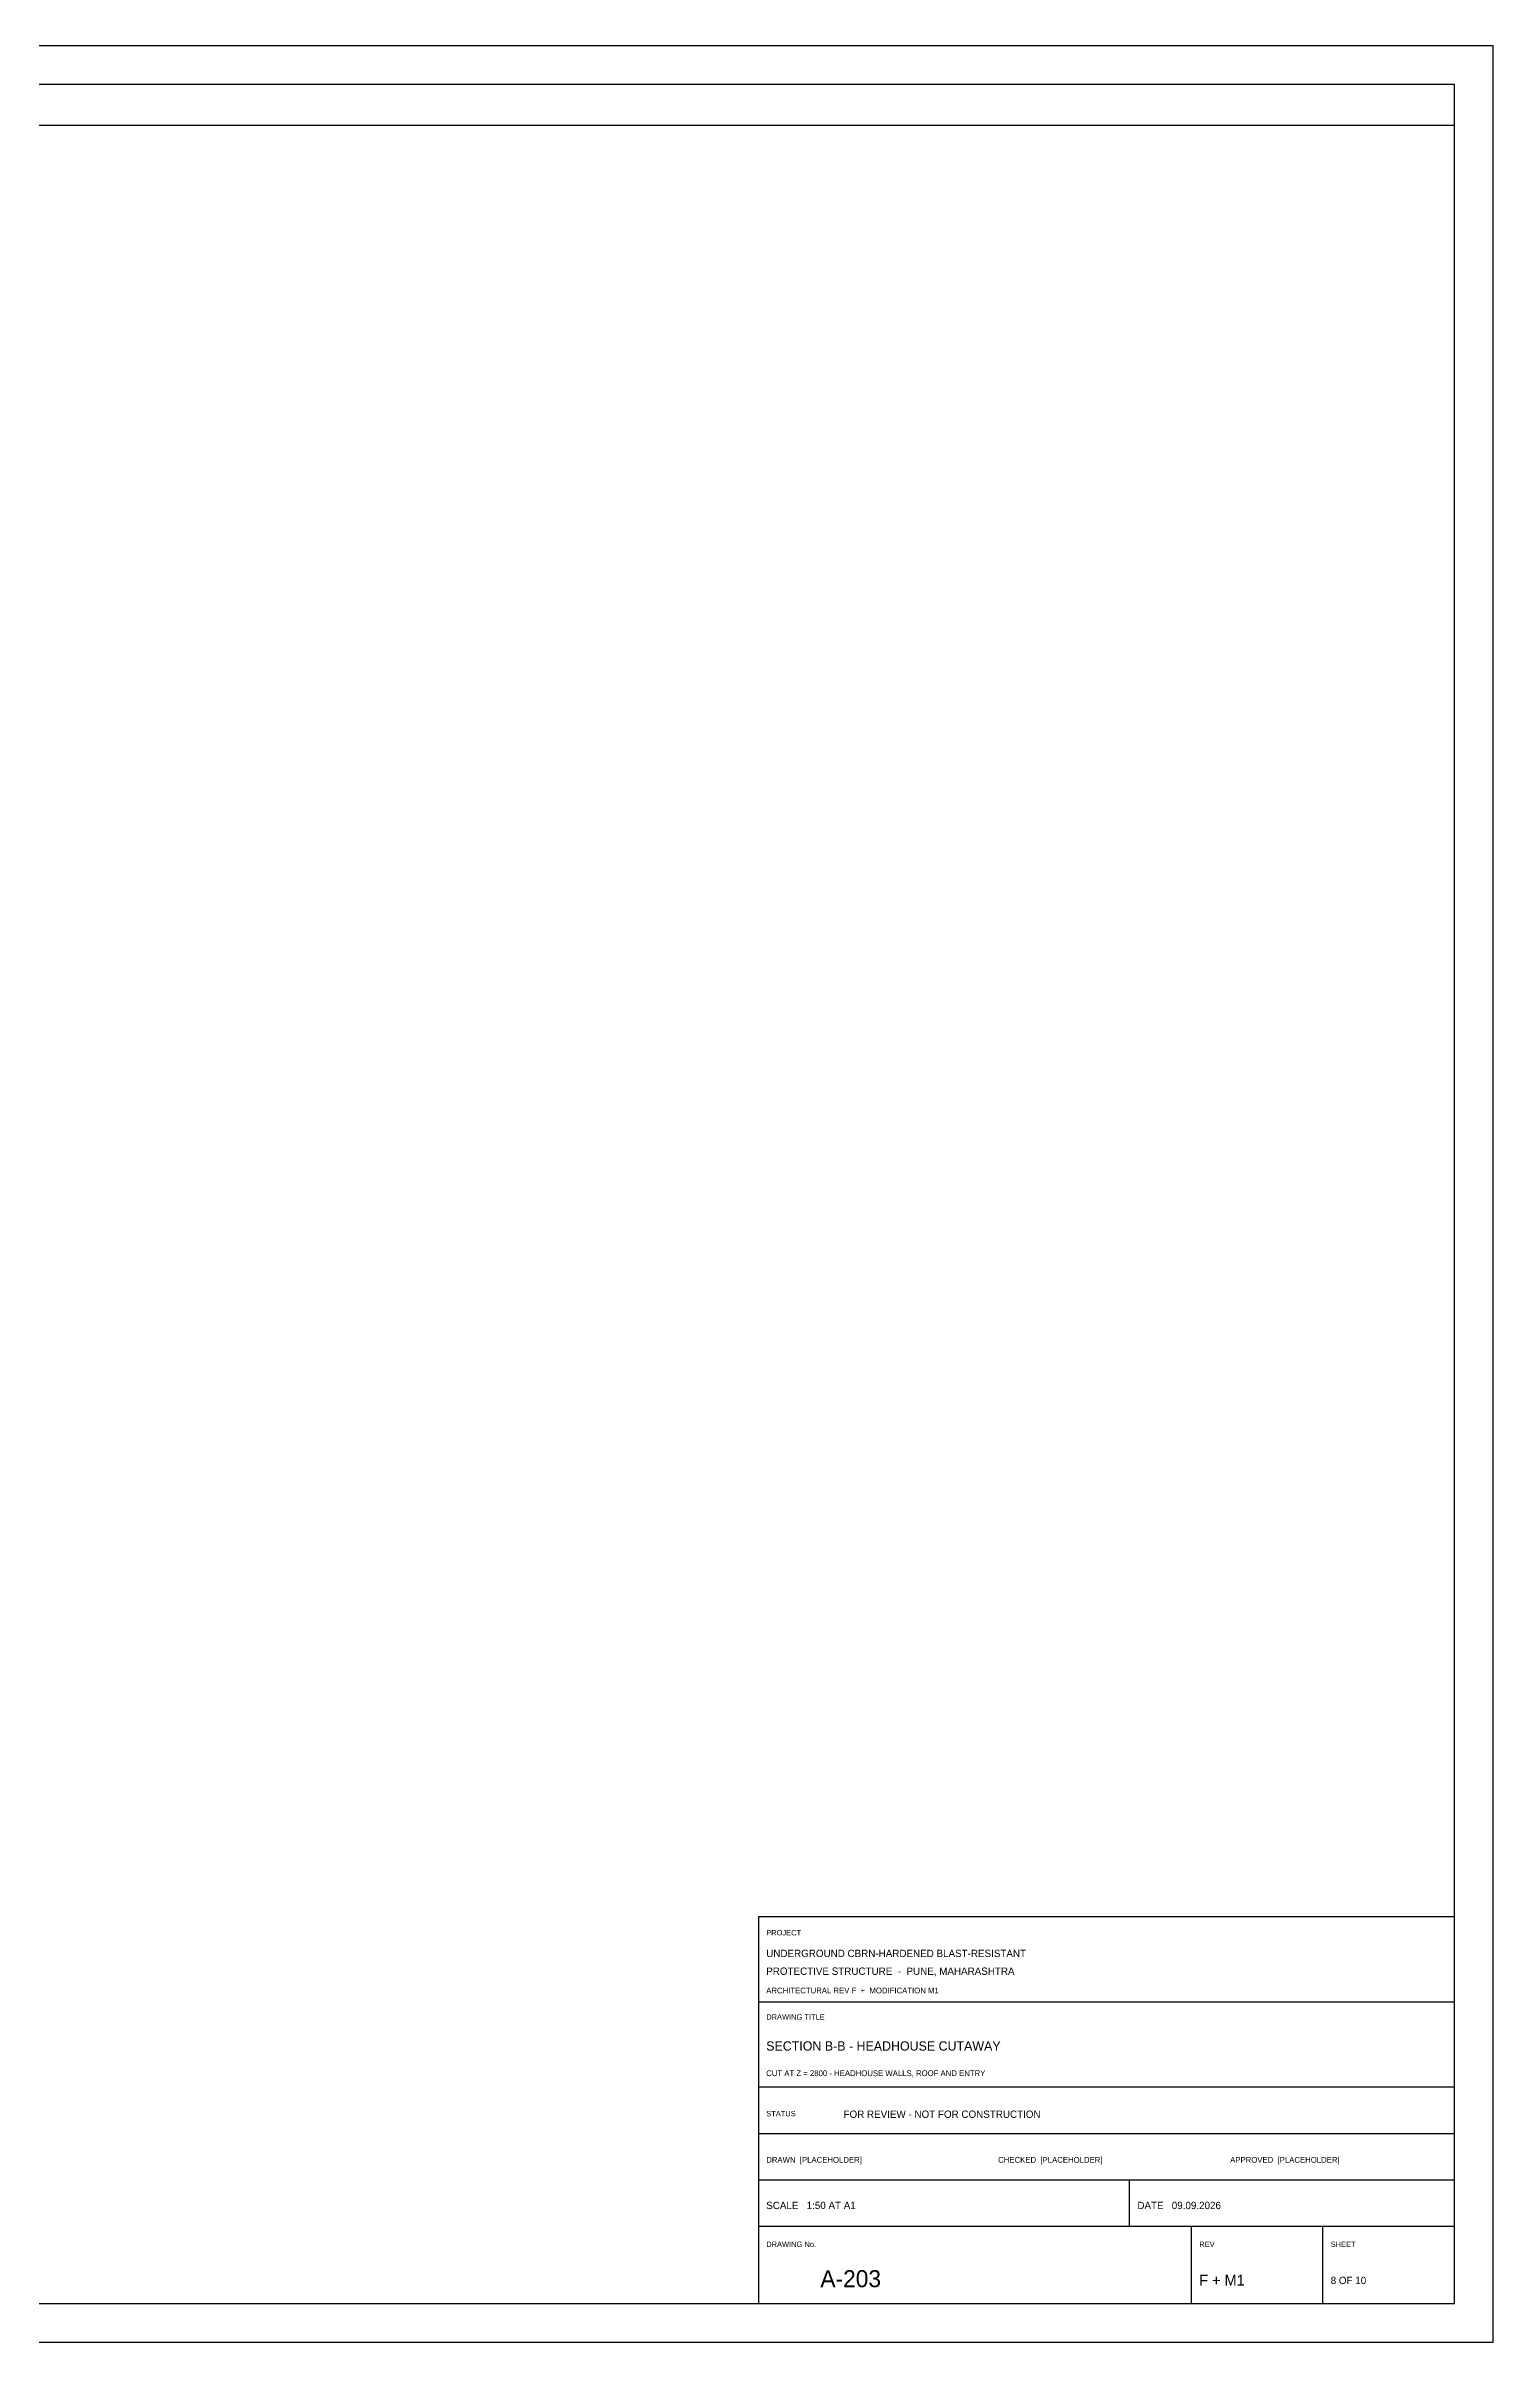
# Model space of a CAD drawing. Extents: x 1073 to 43123, y -24780 to 4920.
# Drawn here: x 24408 to 43123, y -24780 to 4920 of the extents above; entities that cross this region are included whole.
import ezdxf

# ---------------------------------------------------------------- set-up
doc = ezdxf.new("R2010")
doc.units = 0
doc.header["$LTSCALE"] = 25
for name, color, linetype in [('SHEET-BORDER', 7, 'Continuous'), ('SHEET-TEXT', 7, 'Continuous'), ('SHEET-TITLEBLOCK', 7, 'Continuous')]:
    doc.layers.add(name, color=color, linetype=linetype)

msp = doc.modelspace()

# ---------------------------------------------------------------- linework, layer by layer
at = {"layer": 'SHEET-BORDER'}
for p, q in [((43123, 4920), (1073, 4920)), ((43123, -24780), (43123, 4920)), ((42623, 4420), (1573, 4420)), ((42623, -24280), (42623, 4420)), ((1573, 3895), (42623, 3895)), ((1573, -24280), (42623, -24280)), ((1073, -24780), (43123, -24780))]:
    msp.add_line(p, q, dxfattribs=at)
at = {"layer": 'SHEET-TITLEBLOCK'}
for p, q in [((42623, -19280), (33623, -19280)), ((33623, -19280), (33623, -24280)), ((42623, -24280), (42623, -19280)), ((33623, -20380), (42623, -20380)), ((33623, -21480), (42623, -21480)), ((33623, -22080), (42623, -22080)), ((33623, -22680), (42623, -22680)), ((38423, -23280), (38423, -22680)), ((33623, -23280), (42623, -23280)), ((39223, -24280), (39223, -23280)), ((40923, -24280), (40923, -23280)), ((33623, -24280), (42623, -24280))]:
    msp.add_line(p, q, dxfattribs=at)

# ---------------------------------------------------------------- texts
at = {"layer": 'SHEET-TEXT'}
for s, height, p in [('PROJECT', 70, (33723, -19520)), ('UNDERGROUND CBRN-HARDENED BLAST-RESISTANT', 95, (33723, -19800)), ('ARCHITECTURAL REV F  +  MODIFICATION M1', 75, (33723, -20270)), ('PROTECTIVE STRUCTURE  -  PUNE, MAHARASHTRA', 95, (33723, -20030)), ('DRAWING TITLE', 70, (33723, -20610)), ('SECTION B-B - HEADHOUSE CUTAWAY', 120, (33723, -21010)), ('CUT AT Z = 2800 - HEADHOUSE WALLS, ROOF AND ENTRY', 75, (33723, -21340)), ('STATUS', 70, (33723, -21860)), ('FOR REVIEW - NOT FOR CONSTRUCTION', 95, (34723, -21880)), ('DRAWN  [PLACEHOLDER]', 75, (33723, -22460)), ('CHECKED  [PLACEHOLDER]', 75, (36723, -22460)), ('APPROVED  [PLACEHOLDER]', 75, (39723, -22460)), ('SCALE   1:50 AT A1', 95, (33723, -23060)), ('DATE   09.09.2026', 95, (38523, -23060)), ('DRAWING No.', 70, (33723, -23550)), ('REV', 70, (39323, -23550)), ('SHEET', 70, (41023, -23550)), ('A-203', 220, (34423, -24070)), ('F + M1', 140, (39323, -24050)), ('8 OF 10', 95, (41023, -24030))]:
    msp.add_text(s, height=height, dxfattribs=at).set_placement(p)

doc.saveas('drawing.dxf')
